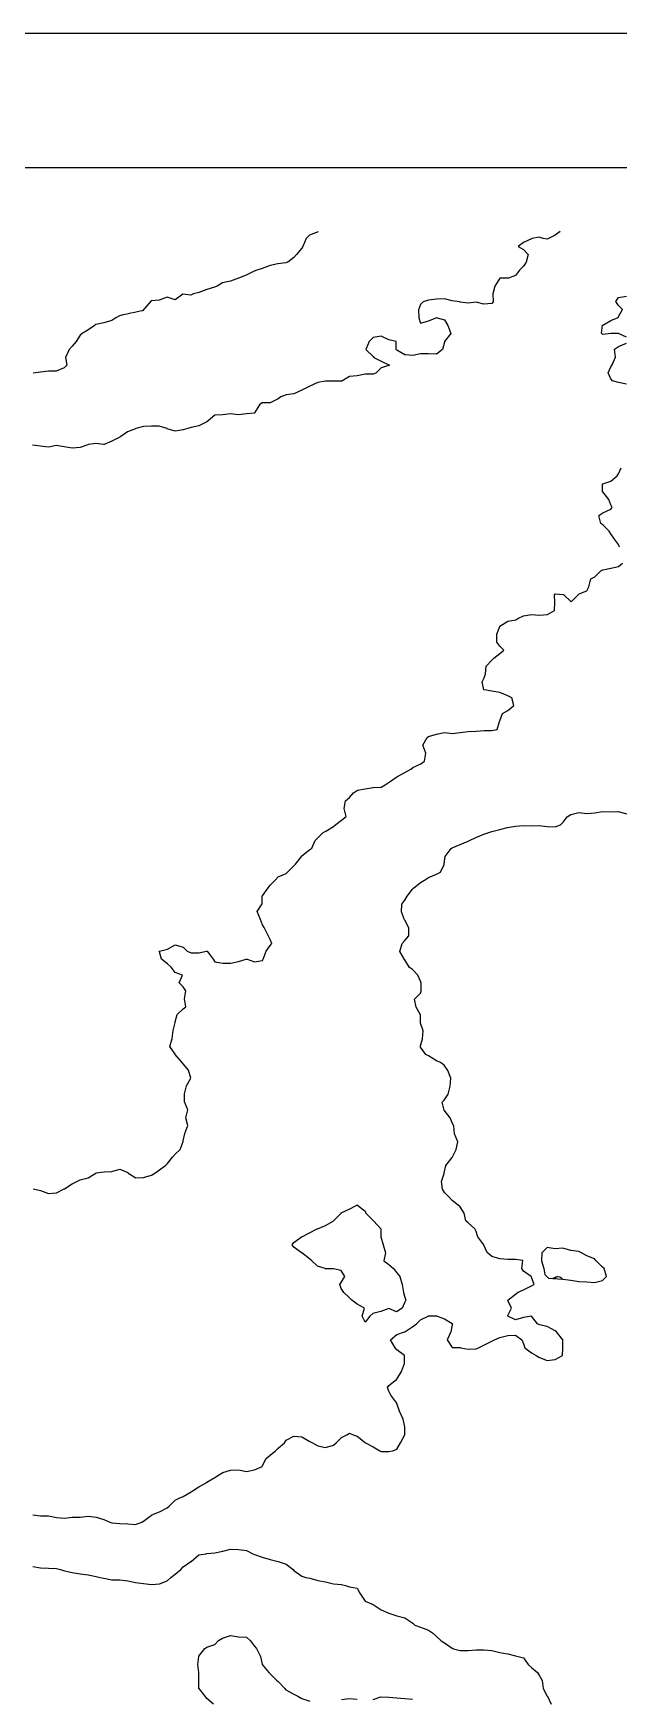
# Model space of a CAD drawing. Extents: x 597 to 1462, y 540 to 1101.
# Drawn here: x 879.6 to 951.9, y 895 to 1100.6 of the extents above; entities that cross this region are included whole.
import ezdxf

# ---------------------------------------------------------------- set-up
doc = ezdxf.new("R2010")
doc.units = 0
for name, color, linetype in [('Frame_Outer', 7, 'CONTINUOUS'), ('Gridlinescont', 7, 'CONTINUOUS'), ('TEST', 7, 'CONTINUOUS')]:
    doc.layers.add(name, color=color, linetype=linetype)

msp = doc.modelspace()

# ---------------------------------------------------------------- linework, layer by layer
at = {"layer": 'Frame_Outer', "color": 7}
msp.add_lwpolyline([(596.917639, 1100.637229), (1462.392328, 1100.637229), (1462.392328, 539.962512), (596.917639, 539.962512), (596.917639, 1100.637229), (1462.392328, 1100.637229), (1462.392328, 539.962512), (596.917639, 539.962512), (596.917639, 1100.637229), (1462.392328, 1100.637229), (1462.392328, 539.962512), (596.917639, 539.962512), (596.917639, 1100.637229)], close=True, dxfattribs=at)
at = {"layer": 'Gridlinescont', "color": 7}
msp.add_lwpolyline([(614.04912, 1084.06444), (1445.260818, 1084.06444), (1445.260818, 556.535283), (614.04912, 556.535283), (614.04912, 1084.06444)], close=True, dxfattribs=at)
at = {"layer": 'TEST', "color": 7}
for points in [[(944.656988, 1076.182394), (944.056278, 1075.714329), (943.217683, 1075.294975), (943.077757, 1075.21361), (942.588525, 1075.294975), (942.099349, 1075.458325), (941.209982, 1075.294975), (941.12111, 1075.262463), (940.142759, 1074.804924), (939.490543, 1074.315664), (940.142759, 1073.924475), (940.729809, 1073.337481), (940.468697, 1072.359186), (940.142533, 1071.869926), (939.653442, 1071.38075), (939.164182, 1070.728506), (938.274815, 1070.402342), (938.186028, 1070.386538), (937.20762, 1070.386538), (936.5961, 1069.427377), (936.369024, 1068.448969), (936.39386, 1067.470646), (936.231018, 1067.275066), (935.25261, 1067.191133), (934.274258, 1067.446911), (933.29585, 1067.307804), (932.317499, 1067.439122), (932.22874, 1067.471634), (931.339345, 1067.594005), (930.360937, 1067.838692), (929.382529, 1067.798108), (928.404177, 1067.66758), (927.751933, 1067.471916), (927.425769, 1067.145864), (927.146256, 1066.493592), (927.208373, 1065.515184), (927.4256, 1064.862941), (928.404008, 1065.124053), (929.335793, 1065.515269), (929.381964, 1065.535871), (929.470836, 1065.515269), (930.360203, 1065.270554), (930.779557, 1064.536776), (931.142918, 1063.558368), (930.379309, 1062.580017), (930.358707, 1062.491258), (930.113992, 1061.601778), (929.380214, 1061.014841), (928.401891, 1061.043627), (927.42354, 1061.043627), (926.445132, 1060.868904), (925.466724, 1060.950381), (924.4884, 1061.513697), (924.399585, 1061.602456), (924.399585, 1062.580864), (923.510133, 1062.776444), (922.53181, 1063.233023), (921.553374, 1063.069785), (921.064226, 1062.580638), (920.664007, 1061.60223), (921.553458, 1060.712835), (921.642246, 1060.624048), (922.531641, 1060.134872), (923.510049, 1059.692234), (923.598864, 1059.645216), (923.510049, 1059.624614), (922.531641, 1059.317726), (921.879397, 1058.665482), (921.553233, 1058.543167), (920.574881, 1058.526516), (919.596558, 1058.340334), (918.61815, 1058.275056), (917.671322, 1057.688033), (917.63881, 1057.663198), (916.660402, 1057.663198), (915.682079, 1057.671382), (914.703671, 1057.527308), (913.725348, 1057.078913), (912.991542, 1056.711855), (912.746855, 1056.572324), (911.768419, 1056.12503), (910.790096, 1056.013355), (910.137852, 1055.733842), (909.811744, 1055.489127), (908.833336, 1054.999951), (907.854928, 1054.999951), (907.528877, 1054.755265), (906.908129, 1053.776857), (906.875617, 1053.744345), (905.897209, 1053.636338), (904.918857, 1053.531549), (903.940449, 1053.667383), (902.962098, 1053.531549), (901.98369, 1053.494917), (901.168463, 1052.796106), (901.005141, 1052.656519), (900.026817, 1052.173637), (899.048466, 1051.968264), (898.657249, 1051.81767), (898.070227, 1051.662956), (897.091791, 1051.491534), (896.113468, 1051.811151), (896.092865, 1051.819335), (895.133733, 1052.107032), (894.155325, 1052.114935), (893.176917, 1052.082423), (892.22247, 1051.821395), (892.197634, 1051.804744), (891.219283, 1051.42953), (890.380603, 1050.842479), (890.240705, 1050.753692), (889.262297, 1050.283538), (888.299976, 1049.864212), (888.283325, 1049.856028), (888.236335, 1049.864212), (887.304494, 1050.004223), (886.372765, 1049.864212), (886.325747, 1049.856028)], [(914.755685, 1076.13436), (913.712986, 1075.715091), (913.293661, 1075.295765), (912.856865, 1074.31747), (912.734578, 1074.121777), (912.08225, 1073.339118), (911.75617, 1072.947958), (911.022393, 1072.360936), (910.77765, 1072.290888), (909.799326, 1072.150934), (908.820918, 1071.952927), (907.84251, 1071.599754), (907.190323, 1071.382443), (906.864159, 1071.27359), (905.885807, 1070.759664), (904.931332, 1070.404092), (904.906496, 1070.392238), (903.928144, 1070.037372), (902.949736, 1069.817295), (902.297493, 1069.426079), (901.971385, 1069.303707), (900.992977, 1068.991062), (900.014654, 1068.643223), (899.36241, 1068.447643), (899.036246, 1068.284405), (898.057838, 1068.415752), (897.079486, 1067.713554), (896.101134, 1068.056059), (895.122726, 1067.664815), (894.144318, 1067.609076), (893.072918, 1066.377345)], [(952.87465, 1063.10972), (951.896242, 1063.552385), (950.91789, 1063.577221), (949.939482, 1063.438085), (949.776612, 1063.601323), (949.925936, 1064.579674), (949.937789, 1064.596325), (950.916084, 1065.167261), (951.847926, 1065.558477), (951.894916, 1065.647293), (952.384091, 1066.53666), (951.894916, 1067.025892), (951.568836, 1067.515068), (951.894916, 1068.004243), (952.873324, 1068.167481)], [(890.230517, 1065.757952), (889.741341, 1065.513237), (889.252109, 1065.187158), (888.273758, 1064.901916), (887.295434, 1064.67484), (887.09977, 1064.534829), (886.317083, 1063.975747), (885.583305, 1063.556478), (885.338618, 1063.360926), (884.849442, 1062.578239), (884.360267, 1062.019185), (883.99318, 1061.599831), (883.52153, 1060.621423), (883.707684, 1059.643071), (883.38152, 1059.316907), (882.403225, 1058.90935), (881.424817, 1058.90935), (880.446465, 1058.804646), (879.556986, 1058.665058)], [(952.874876, 1057.29391), (951.896524, 1057.532924), (951.162746, 1057.72856), (950.918032, 1057.973247), (950.624605, 1058.706968), (950.918032, 1059.440774), (951.113612, 1059.685461), (951.504828, 1060.663784), (951.407066, 1061.642192), (951.896242, 1061.9683), (952.87465, 1062.375857)], [(886.313498, 1049.838361), (885.335062, 1049.480334), (884.356654, 1049.402299), (883.378303, 1049.553288), (882.400008, 1049.757871), (881.4216, 1049.541012), (880.443248, 1049.637136), (879.46484, 1049.771785)], [(951.996036, 1037.182811), (951.898274, 1037.508862), (951.409098, 1038.161106), (950.919922, 1038.813378), (950.724342, 1039.139542), (949.941599, 1039.922201), (949.696912, 1040.117866), (949.452169, 1041.096189), (949.941345, 1041.422381), (950.919753, 1041.878904), (951.115333, 1042.074484), (950.919753, 1042.40062), (950.675066, 1043.052892), (949.941289, 1044.015213), (949.920686, 1044.031864), (949.920686, 1045.01016), (949.941289, 1045.022013), (950.919697, 1045.334235), (951.702384, 1045.986507), (951.897935, 1046.231194), (952.2241, 1046.964972)], [(879.535847, 957.927078), (880.46766, 957.731498), (881.446012, 957.356622), (882.42442, 957.438072), (883.386769, 957.927247), (883.40342, 957.939101), (884.381772, 958.579237), (885.0341, 958.905317), (885.36018, 959.045299), (886.338588, 959.296956), (887.285387, 959.883979), (887.317899, 959.904581), (888.296251, 960.048655), (889.274659, 960.081167), (890.253067, 960.374509), (891.231418, 959.974374), (891.26393, 959.885503), (892.210729, 959.298565), (893.189137, 959.327352), (894.167489, 959.641973), (894.558677, 959.88666), (895.145728, 960.305986), (895.928414, 960.865096), (896.123966, 961.060648), (896.776238, 961.843419), (897.10229, 962.234636), (897.689425, 962.821573), (898.061365, 963.80001), (898.081968, 963.888797), (898.277548, 964.778192), (898.668792, 965.7566), (898.40768, 966.734951), (898.640514, 967.713359), (898.244443, 968.691654), (898.244443, 969.670119), (898.500588, 970.648414), (899.047591, 971.62685), (898.733675, 972.605174), (898.081431, 973.38786), (897.918194, 973.583497), (897.102854, 974.542742), (897.082252, 974.563344), (896.449171, 975.541696), (896.734413, 976.519991), (896.856813, 977.498427), (897.077369, 978.47675), (897.102205, 978.565538), (897.34692, 979.455017), (898.080726, 980.188823), (898.406777, 980.43351), (898.24354, 981.411833), (898.406777, 982.390241), (898.080726, 982.879417), (897.59155, 983.368593), (897.991741, 984.347001), (897.10229, 984.673109), (896.613142, 985.325409), (896.123853, 985.716569), (895.390188, 986.303591), (895.145445, 987.193043), (895.124843, 987.281858), (895.145445, 987.297662), (896.123797, 987.56123), (897.102148, 988.096972), (898.080556, 987.770808), (898.569732, 987.281632), (899.058964, 987.08608), (900.037288, 987.08608), (900.926683, 987.281632), (901.01547, 987.306468), (901.032121, 987.281632), (901.798693, 986.303337), (901.994386, 985.977173), (902.972681, 985.813936), (903.951089, 985.813936), (904.929441, 986.023429), (905.861197, 986.302857), (905.908187, 986.32346), (905.996946, 986.302857), (906.886426, 985.97675), (907.864778, 986.139987), (907.987093, 986.303337), (908.354179, 987.281632), (908.843355, 988.015466), (909.038991, 988.260153), (908.843355, 988.749329), (908.598612, 989.238561), (908.109464, 990.216884), (907.864778, 990.543077), (907.620091, 991.195236), (907.212534, 992.173644), (907.833225, 993.151996), (907.833225, 994.130404), (907.865737, 994.147055), (908.599543, 995.109376), (908.84423, 995.435427), (909.496389, 996.087671), (909.822553, 996.478916), (910.800905, 996.902785), (910.964198, 997.066136), (911.779482, 997.881419), (911.975118, 998.044656), (912.738614, 999.023121), (912.759216, 999.047956), (913.737624, 999.862647), (913.982368, 1000.002658), (914.389896, 1000.980981), (914.715976, 1001.307145), (915.368248, 1001.959389), (915.694384, 1002.099315), (916.672736, 1002.693252), (916.95222, 1002.937966), (917.651144, 1003.481526), (918.210141, 1003.916374), (917.977308, 1004.894726), (918.140658, 1005.873134), (918.629777, 1006.264266), (919.118953, 1006.851316), (919.608129, 1007.17748), (920.586537, 1007.340718), (921.56486, 1007.504012), (922.543268, 1007.55103), (923.032444, 1007.83043), (923.52162, 1008.156594), (924.476152, 1008.808838), (924.500987, 1008.820691), (925.479395, 1009.366001), (926.213201, 1009.785327), (926.457888, 1009.980907), (927.436296, 1010.437486), (927.925444, 1010.76365), (928.088681, 1011.742002), (927.68118, 1012.72041), (928.251862, 1013.698761), (928.415099, 1013.807586), (929.393451, 1014.10629), (930.371859, 1014.285529), (931.350267, 1014.187739), (932.32859, 1014.310139), (933.306942, 1014.432482), (934.28535, 1014.469087), (935.263701, 1014.548702), (936.242109, 1014.528099), (936.894353, 1014.678778), (937.188993, 1015.657073), (937.221505, 1015.745888), (937.547669, 1016.63534), (938.199913, 1017.026472), (938.933691, 1017.613607), (938.689004, 1018.59193), (938.199772, 1018.836645), (937.22142, 1019.244174), (936.243012, 1019.407044), (935.264689, 1019.551062), (935.239853, 1019.571664), (935.019268, 1020.550072), (935.263955, 1021.039248), (935.459592, 1021.52848), (935.50898, 1022.506832), (936.242758, 1023.240638), (936.487501, 1023.485325), (937.221279, 1024.072347), (937.710455, 1024.463592), (937.221279, 1024.952711), (936.830119, 1025.441887), (936.830119, 1026.420295), (937.202088, 1027.398646), (937.22269, 1027.431158), (938.201014, 1028.051878), (939.179365, 1028.215143), (939.424052, 1028.378437), (940.157886, 1028.704545), (941.136294, 1028.867839), (942.114589, 1028.769964), (943.092941, 1028.867839), (943.982392, 1029.357014), (944.024613, 1030.335366), (943.982392, 1031.313774), (944.071208, 1031.402533), (945.049616, 1031.345242), (945.138374, 1031.31273), (946.027854, 1030.423306), (946.917249, 1031.31273), (947.006036, 1031.401573), (947.984444, 1031.801708), (948.229159, 1032.290968), (948.473846, 1033.269292), (948.963022, 1033.513978), (949.696743, 1034.2477), (949.941514, 1034.387682), (950.919866, 1034.573892), (951.898274, 1034.806726), (952.38745, 1035.226051)], [(879.48293, 917.681342), (880.461367, 917.561821), (881.439775, 917.561821), (882.418098, 917.344567), (883.39645, 917.290408), (884.374858, 917.423871), (885.353266, 917.403269), (886.331617, 917.51294), (887.30994, 917.412667), (888.288348, 917.127425), (889.022154, 916.801261), (889.266869, 916.692492), (890.245277, 916.638334), (891.223572, 916.591344), (892.201924, 916.50013), (892.984611, 916.801261), (893.180276, 916.92366), (894.158599, 917.670985), (894.403286, 917.779838), (895.137092, 918.073293), (896.115415, 918.56244), (896.360158, 918.758077), (897.093936, 919.491798), (897.583168, 919.736513), (898.072344, 919.953796), (899.050639, 920.536867), (899.330152, 920.714836), (900.02899, 921.159562), (900.991312, 921.693272), (901.007963, 921.709924), (901.986314, 922.305412), (902.573365, 922.672414), (902.964553, 922.917129), (903.942989, 923.215918), (904.921284, 923.258872), (905.899692, 923.038795), (906.878044, 923.231101), (907.824871, 923.650342), (907.857383, 923.682854), (908.346616, 924.629682), (908.835791, 925.049008), (909.488007, 925.60809), (909.814115, 925.934169), (910.596802, 926.586413), (910.792466, 926.912606), (911.770761, 927.425065), (912.749226, 927.320276), (913.727521, 926.749594), (914.053685, 926.586328), (914.705957, 926.195112), (915.684365, 925.999532), (916.662688, 926.306844), (916.988853, 926.586328), (917.641125, 927.2386), (918.293368, 927.564765), (918.61942, 927.760316), (919.108596, 927.564765), (919.597884, 927.401414), (920.576179, 926.610007), (920.596782, 926.585171), (921.555914, 926.095996), (922.371226, 925.606735), (922.534576, 925.508945), (923.512899, 925.497092), (924.002075, 925.605945), (924.491251, 925.801525), (924.926099, 926.584184), (925.457523, 927.562592), (925.457523, 928.541028), (925.252178, 929.519323), (924.81733, 930.497674), (924.491138, 931.429516), (924.470536, 931.476478), (923.755921, 932.454829), (923.511234, 932.944061), (923.34794, 933.433237), (923.511234, 933.677924), (924.458061, 934.411758), (924.490573, 934.44427), (925.077567, 935.391041), (925.45281, 936.369449), (925.437006, 937.3478), (924.490235, 938.081578), (924.294598, 938.326293), (923.707604, 939.304616), (924.490291, 939.956888), (925.422048, 940.283053), (925.46901, 940.299704), (926.447361, 940.935946), (926.936622, 941.262138), (927.425769, 941.751286), (928.372568, 942.240461), (928.40508, 942.257112), (929.383432, 942.257112), (929.472219, 942.240461), (930.361614, 941.914354), (931.340022, 941.308705), (931.372534, 941.261715), (931.340022, 941.172928), (931.176785, 940.283476), (930.728305, 939.305153), (931.339853, 938.345992), (932.318176, 938.345992), (932.406991, 938.32539), (933.296443, 938.162096), (934.274766, 938.186932), (934.60093, 938.326829), (935.253118, 938.652994), (936.231526, 939.142169), (936.55769, 939.305407), (937.209934, 939.58492), (938.18837, 939.848882), (939.166665, 939.865533), (939.94938, 939.306507), (940.145017, 938.817275), (940.308254, 938.328099), (941.123594, 937.716637), (941.710644, 937.349522), (942.101833, 937.104835), (943.080184, 936.762359), (944.058508, 936.86012), (944.947987, 937.349353), (945.013294, 938.327704), (945.013294, 939.306112), (944.221858, 940.284464), (944.058592, 940.393289), (943.080184, 940.936849), (942.101833, 941.140641), (941.857146, 941.262956), (941.123425, 942.20984), (940.145017, 942.045728), (939.166609, 941.752273), (938.188257, 942.227761), (938.171606, 942.239615), (938.188257, 942.286605), (938.677433, 943.218361), (938.188257, 944.15009), (938.176404, 944.19708), (938.188257, 944.213731), (939.166609, 944.931422), (939.492773, 945.176137), (940.145017, 945.45565), (941.123425, 945.958796), (941.449532, 946.154376), (941.123425, 947.043855), (941.076463, 947.132671), (940.144622, 947.784886), (939.94907, 948.111079), (940.055834, 949.089402), (939.166383, 949.211717), (938.188031, 949.211717), (937.20968, 949.306713), (936.231272, 949.578408), (935.644278, 950.067584), (935.253033, 950.999313), (935.228198, 951.046303), (934.518296, 952.024711), (934.273609, 952.67687), (934.133599, 953.003034), (933.295032, 953.73684), (933.015575, 953.981555), (932.806082, 954.959878), (932.316906, 955.742622), (932.072219, 955.938202), (931.338442, 956.525252), (930.947225, 956.916468), (930.360175, 957.503434), (930.115488, 957.894651), (929.993145, 958.873059), (930.346318, 959.85141), (930.358171, 959.940169), (930.553751, 960.829649), (931.322665, 961.807972), (931.334519, 961.828574), (931.823694, 962.787735), (932.019274, 963.766143), (931.62803, 964.744466), (931.512657, 965.722874), (931.334688, 966.114119), (931.067847, 966.701169), (930.35628, 967.66747), (930.344427, 967.679323), (930.110408, 968.657675), (930.355095, 968.90239), (930.84427, 969.636196), (931.088985, 970.614491), (931.170435, 971.592899), (930.789858, 972.57125), (930.35501, 973.223522), (929.865862, 973.549658), (929.376602, 973.76697), (928.398279, 974.364829), (928.072086, 974.528095), (927.419927, 975.459823), (927.408074, 975.506813), (927.419927, 975.5956), (927.664642, 976.485052), (927.746035, 977.463488), (927.419927, 978.395216), (927.408074, 978.442206), (927.408074, 979.420614), (926.862792, 980.398966), (926.688068, 981.377374), (927.421846, 982.111095), (927.510662, 982.355782), (927.510662, 983.33419), (927.421846, 983.578905), (927.095682, 984.312683), (926.443438, 985.046489), (926.052335, 985.291175), (925.4652, 986.237974), (925.444597, 986.270486), (924.876879, 987.248838), (925.137878, 988.227246), (925.464042, 988.618406), (925.953218, 989.2054), (925.953218, 990.183808), (925.464042, 991.115593), (925.439207, 991.162583), (925.071725, 992.140991), (925.096561, 993.119314), (925.463647, 993.60849), (925.756989, 994.097722), (926.441914, 994.95373), (926.564201, 995.07613), (927.420322, 995.760942), (927.909498, 996.054369), (928.398674, 996.380477), (929.377082, 996.788034), (929.866258, 997.03272), (930.331614, 998.011128), (930.356449, 998.099916), (930.478764, 998.989395), (931.195129, 999.967747), (931.335027, 1000.056619), (932.313435, 1000.456753), (933.291758, 1000.87066), (933.455108, 1000.946296), (934.270364, 1001.32278), (935.248687, 1001.746904), (935.737919, 1001.924958), (936.227095, 1002.088195), (937.205503, 1002.31657), (938.183854, 1002.577625), (939.162206, 1002.725707), (940.140614, 1002.822312), (941.119022, 1002.753054), (942.097345, 1002.8279), (943.075697, 1002.693703), (944.054105, 1002.657071), (944.706349, 1002.901786), (945.032513, 1003.22795), (945.521689, 1003.880194), (946.010864, 1004.159706), (946.98916, 1004.439191), (947.967596, 1004.299181), (948.945919, 1004.369256), (949.924242, 1004.532522), (950.90265, 1004.491882), (951.881058, 1004.532522), (952.85941, 1004.271495)], [(921.143474, 942.226322), (920.55648, 941.492516), (920.18945, 942.226322), (920.509801, 943.20473), (919.578072, 943.693906), (918.9258, 944.183053), (918.599608, 944.509246), (917.947392, 945.161405), (917.6212, 945.650637), (917.425648, 946.139813), (917.6212, 946.3845), (918.040554, 947.118277), (917.6212, 947.851999), (916.642876, 948.077522), (915.664468, 948.065669), (915.617478, 948.098181), (914.68575, 948.377694), (913.986911, 949.076533), (913.707398, 949.321219), (912.729075, 950.041253), (912.708473, 950.053106), (911.749228, 950.751945), (911.531917, 951.031458), (911.749228, 951.310942), (912.708473, 952.009781), (912.729075, 952.026432), (913.707398, 952.499606), (914.639155, 952.988754), (914.686145, 953.005405), (915.664468, 953.408898), (916.619, 953.967924), (916.643836, 953.979777), (917.608443, 954.944328), (917.620297, 954.96493), (918.598705, 955.434886), (919.530461, 955.924062), (919.576661, 955.971024), (919.609173, 955.924062), (920.555972, 955.190341), (920.664825, 954.945654), (921.534437, 954.075986), (921.65678, 953.967133), (922.512901, 953.002582), (922.524754, 952.990729), (922.51657, 952.012434), (922.802997, 951.034082), (923.068568, 950.055674), (922.900787, 949.077266), (923.487838, 948.588091), (924.074832, 948.098915), (924.466076, 947.609739), (924.857236, 947.120592), (925.164576, 946.142184), (925.304502, 945.163776), (925.444005, 944.674656), (925.584015, 944.185424), (925.444005, 943.85926), (925.164576, 943.207072), (924.465653, 942.762347), (923.487358, 943.190986), (922.509006, 942.8158), (921.530598, 942.554688), (921.139382, 942.228608)], [(879.485414, 911.296319), (880.463766, 911.158002), (881.442174, 911.11739), (882.420497, 911.048104), (882.909757, 910.939251), (883.398905, 910.788657), (884.377256, 910.558703), (885.355664, 910.385983), (886.334016, 910.286612), (887.312424, 910.075425), (887.8016, 909.960448), (888.290747, 909.851595), (889.269071, 909.65435), (890.247507, 909.671001), (891.225915, 909.547021), (892.204266, 909.34732), (893.182562, 909.22492), (894.16097, 909.077996), (895.139406, 909.163537), (896.117729, 909.55069), (896.562455, 909.958218), (897.096081, 910.349463), (897.77347, 910.936514), (898.074658, 911.262565), (899.040874, 911.914922), (899.052727, 911.926775), (900.031051, 912.769067), (900.920418, 912.891382), (901.009233, 912.903236), (901.987641, 913.001026), (902.965992, 913.218337), (903.9444, 913.43562), (904.922724, 913.427435), (905.901132, 913.285082), (906.683819, 912.893838), (906.87937, 912.812388), (907.857722, 912.449027), (908.83613, 912.160144), (909.814538, 911.924432), (909.839374, 911.916248), (910.793906, 911.590084), (911.663545, 910.93784), (911.772426, 910.815525), (912.750834, 910.1225), (913.24001, 909.959263), (913.72913, 909.85041), (914.707566, 909.582778), (915.685889, 909.39987), (916.664325, 909.158429), (917.642649, 909.069614), (918.131796, 908.980855), (918.621057, 908.817984), (919.59938, 908.65469), (919.925544, 908.002418), (920.577732, 907.047915), (920.594383, 907.023079), (921.556704, 906.603753), (922.426315, 906.044671), (922.535168, 905.955884), (923.513633, 905.555749), (924.491928, 905.216913), (925.1442, 905.06632), (925.470364, 904.990684), (926.448688, 904.332203), (926.728172, 904.087516), (927.427011, 903.799819), (928.405419, 903.435188), (928.894595, 903.109108), (929.38377, 902.664383), (929.970821, 902.1307), (930.362009, 901.885986), (931.340445, 901.227533), (931.503288, 901.151897), (932.318628, 900.919064), (933.296923, 900.935715), (934.275387, 901.030626), (935.253682, 901.030626), (936.232118, 900.927107), (937.210442, 900.701217), (938.18885, 900.530162), (939.167173, 900.282992), (939.656434, 900.174138), (940.145525, 900.034608), (940.732632, 899.195956), (941.123763, 898.840413), (941.884719, 898.217802), (942.10203, 897.826558), (942.469117, 897.23962), (942.591432, 896.261184), (943.080692, 895.302052), (943.088877, 895.281449), (943.568429, 894.303041)], [(901.822823, 894.327651), (901.007483, 895.02649), (900.811931, 895.305974), (900.029244, 896.27236), (900.02106, 896.284213), (900.013158, 897.262536), (900.004973, 898.24086), (899.88136, 899.219268), (900.007429, 900.197619), (900.019282, 900.230131), (900.753088, 901.176959), (900.997803, 901.340252), (901.976126, 901.66636), (902.465387, 902.155592), (902.95445, 902.481757), (903.932858, 902.807836), (904.911294, 902.644994), (905.889617, 902.590836), (906.378878, 902.156072), (906.86794, 901.503828), (907.147453, 901.177664), (907.628896, 900.199256), (907.846236, 899.2675), (907.858089, 899.22051), (908.661322, 898.242158), (908.824559, 898.046606), (909.607218, 897.263919), (909.802882, 897.100626), (910.618138, 896.285342), (910.78146, 896.089706), (911.759783, 895.551649), (912.248959, 895.306934), (912.738219, 895.027421), (913.716542, 894.695528)], [(917.630033, 894.878916), (918.608385, 895.005803), (919.586793, 894.930139)], [(921.543552, 894.885774), (922.521848, 895.229916), (923.500312, 895.165428), (924.478607, 895.09538), (925.457043, 895.00411), (926.435367, 894.949161)]]:
    msp.add_lwpolyline(points, dxfattribs=at)
for points in [[(945.015777, 946.792057), (945.994185, 946.683204), (946.972508, 946.50642), (947.950832, 946.465808), (948.92924, 946.384443), (949.907591, 946.62913), (950.396824, 947.118277), (950.103397, 948.096629), (949.907817, 948.292294), (949.125158, 949.07498), (948.929494, 949.319667), (947.95117, 949.662144), (947.298898, 950.053388), (946.972847, 950.216626), (945.994439, 950.333296), (945.016088, 950.612696), (944.03768, 950.542621), (943.059328, 950.705858), (942.407084, 950.053614), (942.360094, 949.075206), (942.667406, 948.096883), (942.780746, 947.375974), (943.2198, 946.902688), (943.773548, 946.892951)], [(943.773548, 946.892951), (944.037426, 946.959668), (944.363505, 947.118221)]]:
    msp.add_lwpolyline(points, close=True, dxfattribs=at)
for points in [[(893.072918, 1066.377345), (893.072918, 1066.377345), (891.290882, 1066.023128), (890.230517, 1065.757952)], [(944.363505, 947.118221), (944.802276, 947.083282), (944.806707, 946.903563), (945.015777, 946.792057)]]:
    msp.add_open_spline(points, degree=3, dxfattribs=at)

doc.saveas('drawing.dxf')
